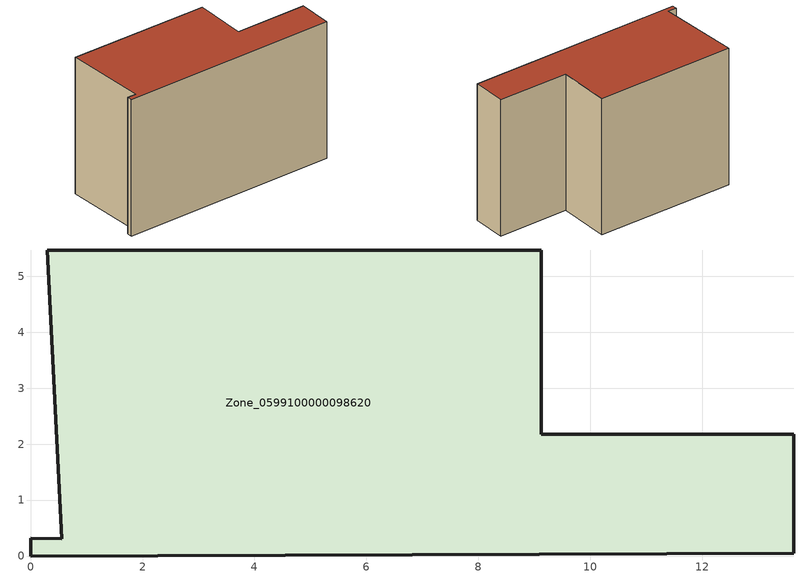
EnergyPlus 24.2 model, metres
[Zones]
Zone_0599100000098620
 floor ground (C_G): 0,0 0,0.32 0.55,0.31 0.29,5.47 9.13,5.47 9.13,2.18 13.64,2.18 13.64,0.05 z0
 wall outside (C_F): 13.64,0.05 13.64,2.18 9.13,2.18 9.13,5.47 0.29,5.47 0.55,0.31 0,0.32 0,0 13.64,0.05 z0:8.79
 roof outside (C_R): 0,0.32 0,0 13.64,0.05 13.64,2.18 9.13,2.18 9.13,5.47 0.29,5.47 0.55,0.31 z8.79
[BUILDING]
Pand.0599100000098620: North Axis=0; Terrain=City; Loads Convergence Tolerance Value=0.04; Temperature Convergence Tolerance Value=0.4; Solar Distribution=FullExterior; Maximum Number of Warmup Days=25; Minimum Number of Warmup Days=1
[Site:Location]
Rotterdam.The.Hague.AP_ZH_NLD Design_Conditions: Latitude=51.96; Longitude=4.45; Time Zone=1; Elevation=-4.5
[SITE:GROUNDTEMPERATURE:BUILDINGSURFACE]
18, 18, 18, 18, 18, 18, 18, 18, 18, 18, 18, 18
[MATERIAL] Thermal Absorptance=0.9; Solar Absorptance=0.7; Visible Absorptance=0.7
Name | Roughness | Thickness | Conductivity | Density | Specific Heat
G.TC.1975-1991 | MediumSmooth | 0.15 | 0.288461 | 540 | 1210
F.TC.1975-1991 | Rough | 0.3 | 0.230769 | 1920 | 840
R.TC.1975-1991 | MediumRough | 0.2 | 0.153846 | 1500 | 1000
[CONSTRUCTION]
C_G: G.TC.1975-1991
C_F: F.TC.1975-1991
C_R: R.TC.1975-1991
[ZONE]
Zone_0599100000098620: Type=1; Multiplier=1; Ceiling Height=Autocalculate; Volume=Autocalculate; Floor Area=autocalculate; Part of Total Floor Area=Yes
[ZONEINFILTRATION:DESIGNFLOWRATE]
Infil_Zone_0599100000098620: Zone or ZoneList or Space or SpaceList=Zone_0599100000098620; Schedule=AlwaysOn; Design Flow Rate Calculation Method=Flow/Area; Flow Rate per Floor Area=0.003; Constant Term Coefficient=1; Temperature Term Coefficient=0; Velocity Term Coefficient=0; Velocity Squared Term Coefficient=0
[HVACTEMPLATE:ZONE:IDEALLOADSAIRSYSTEM]
Zone_0599100000098620: Maximum Heating Supply Air Temperature=50; Minimum Cooling Supply Air Temperature=13; Maximum Heating Supply Air Humidity Ratio=0.0156; Minimum Cooling Supply Air Humidity Ratio=0.0077; Heating Limit=NoLimit; Cooling Limit=NoLimit; Dehumidification Control Type=ConstantSensibleHeatRatio; Cooling Sensible Heat Ratio=0.7; Dehumidification Setpoint=60; Humidification Control Type=None; Humidification Setpoint=30; Outdoor Air Method=None; Outdoor Air Flow Rate per Person=0.00944; Outdoor Air Flow Rate per Zone Floor Area=0; Outdoor Air Flow Rate per Zone=0; Demand Controlled Ventilation Type=None; Outdoor Air Economizer Type=NoEconomizer; Heat Recovery Type=None; Sensible Heat Recovery Effectiveness=0.7; Latent Heat Recovery Effectiveness=0.65
[ZONECONTROL:THERMOSTAT]
ThermostatControl_Zone_0599100000098620: Zone or ZoneList=Zone_0599100000098620; Control Type Schedule=DualSetpointControlType; Control 1=Thermostat_Zone_0599100000098620; Temperature Difference Between Cutout And Setpoint=0
[THERMOSTATSETPOINT:DUALSETPOINT]
Thermostat_Zone_0599100000098620: Heating Setpoint Temperature Schedule=HeatingSetpoint_Zone_0599100000098620; Cooling Setpoint Temperature Schedule=CoolingSetpoint_Zone_0599100000098620
[SCHEDULE:COMPACT]
HeatingSetpoint_Zone_0599100000098620: Through: 12/31, For: AllDays, Until: 24:00, 21
CoolingSetpoint_Zone_0599100000098620: Through: 12/31, For: AllDays, Until: 24:00, 24
DualSetpointControlType: Through: 12/31, For: AllDays, Until: 24:00, 4
AlwaysOn: Through: 12/31, For: AllDays, Until: 24:00, 1
